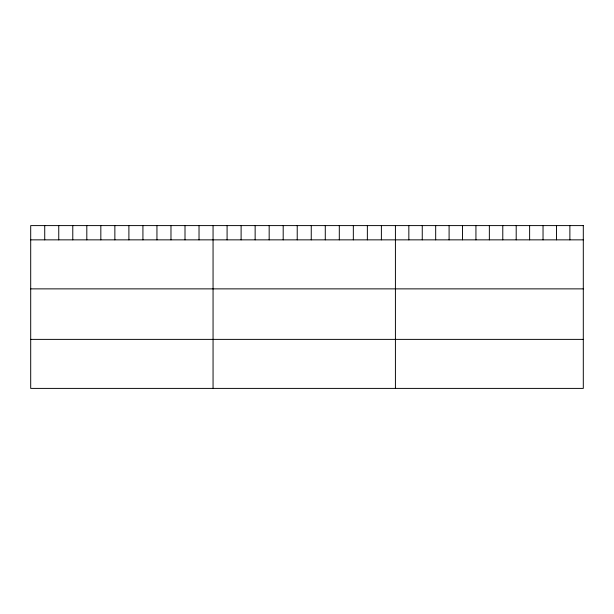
<?xml version="1.0" encoding="UTF-8"?>
<svg xmlns="http://www.w3.org/2000/svg" width="614" height="614" viewBox="0 0 614 614"><rect width="100%" height="100%" fill="white"/><g stroke="black" fill="none" stroke-linecap="round" stroke-linejoin="round"><path stroke-width="0.92" d="M30.7 239.851L583.3 239.851M30.7 288.872L583.3 288.872M30.7 339.381L583.3 339.381M569.876 225.599L569.876 239.851M556.461 225.599L556.461 239.851M543.037 225.599L543.037 239.851M529.621 225.599L529.621 239.851M516.197 225.599L516.197 239.851M502.782 225.599L502.782 239.851M489.358 225.599L489.358 239.851M475.934 225.599L475.934 239.851M462.519 225.599L462.519 239.851M449.095 225.599L449.095 239.851M435.679 225.599L435.679 239.851M422.255 225.599L422.255 239.851M408.84 225.599L408.84 239.851M395.416 225.599L395.416 388.401M381.386 225.599L381.386 239.851M367.364 225.599L367.364 239.851M353.334 225.599L353.334 239.851M339.304 225.599L339.304 239.851M325.282 225.599L325.282 239.851M311.252 225.599L311.252 239.851M297.222 225.599L297.222 239.851M283.192 225.599L283.192 239.851M269.17 225.599L269.17 239.851M255.14 225.599L255.14 239.851M241.11 225.599L241.11 239.851M227.088 225.599L227.088 239.851M213.058 225.599L213.058 388.401M199.028 225.599L199.028 239.851M185.006 225.599L185.006 239.851M170.976 225.599L170.976 239.851M156.946 225.599L156.946 239.851M142.924 225.599L142.924 239.851M128.894 225.599L128.894 239.851M114.864 225.599L114.864 239.851M100.834 225.599L100.834 239.851M86.812 225.599L86.812 239.851M72.782 225.599L72.782 239.851M58.752 225.599L58.752 239.851M44.73 225.599L44.73 239.851M583.3 225.599L30.7 225.599L30.7 388.401L583.3 388.401L583.3 225.599"/></g></svg>
